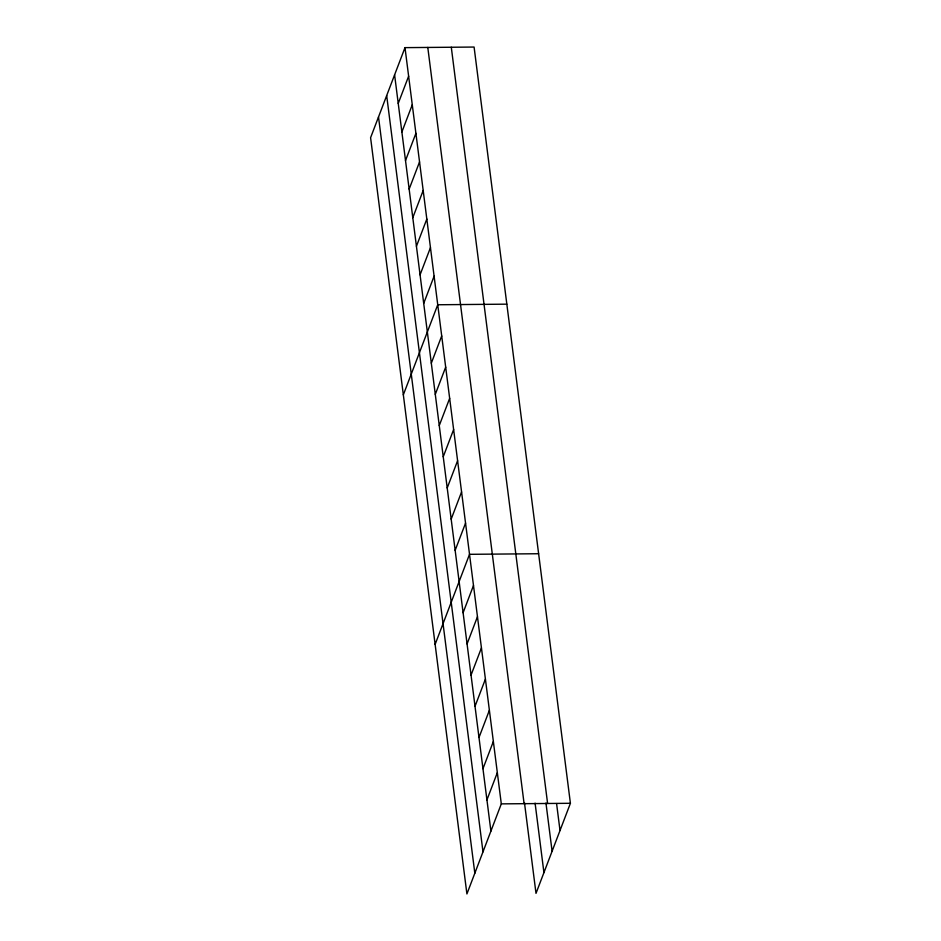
<?xml version="1.0" encoding="UTF-8"?>
<svg xmlns="http://www.w3.org/2000/svg" width="941" height="941" viewBox="0 0 941 941"><rect width="100%" height="100%" fill="white"/><g stroke="black" fill="none" stroke-linecap="round" stroke-linejoin="round"><path stroke-width="1.41" d="M404.995 47.638L370.589 137.704L466.912 893.95L501.306 803.873L404.995 47.638L474.088 47.05L570.411 803.296L536.005 893.362L524.455 802.614M398.231 103.428L408.629 76.209M401.878 131.999L412.264 104.78M405.512 160.558L415.91 133.34M409.147 189.129L419.545 161.911M412.793 217.7L423.179 190.482M416.428 246.271L426.826 219.053M420.062 274.843L430.46 247.624M423.709 303.414L434.095 276.184M403.336 394.832L437.741 304.755L506.834 304.166M431.319 363.167L441.705 335.949M435.283 394.373L445.681 367.143M439.259 425.567L449.657 398.349M443.235 456.761L453.633 429.543M447.21 487.956L457.597 460.737M451.174 519.15L461.572 491.931M455.15 550.344L465.548 523.125M435.13 644.385L469.524 554.32L538.617 553.731M463.101 612.732L473.488 585.514M467.077 643.926L477.463 616.708M471.041 675.12L481.439 647.902M475.017 706.315L485.415 679.096M478.993 737.509L489.379 710.29M482.968 768.703L493.355 741.484M486.932 799.897L497.33 772.679M501.306 803.873L570.411 803.296M556.578 803.567L560.013 830.515M451.292 47.238L547.603 803.485M545.956 803.038L552.096 851.252M535.088 803.143L543.933 872.625M427.79 47.438L524.102 803.685M394.597 74.857L490.908 831.091M386.68 95.594L482.992 851.84M378.517 116.966L474.829 873.213"/></g></svg>
